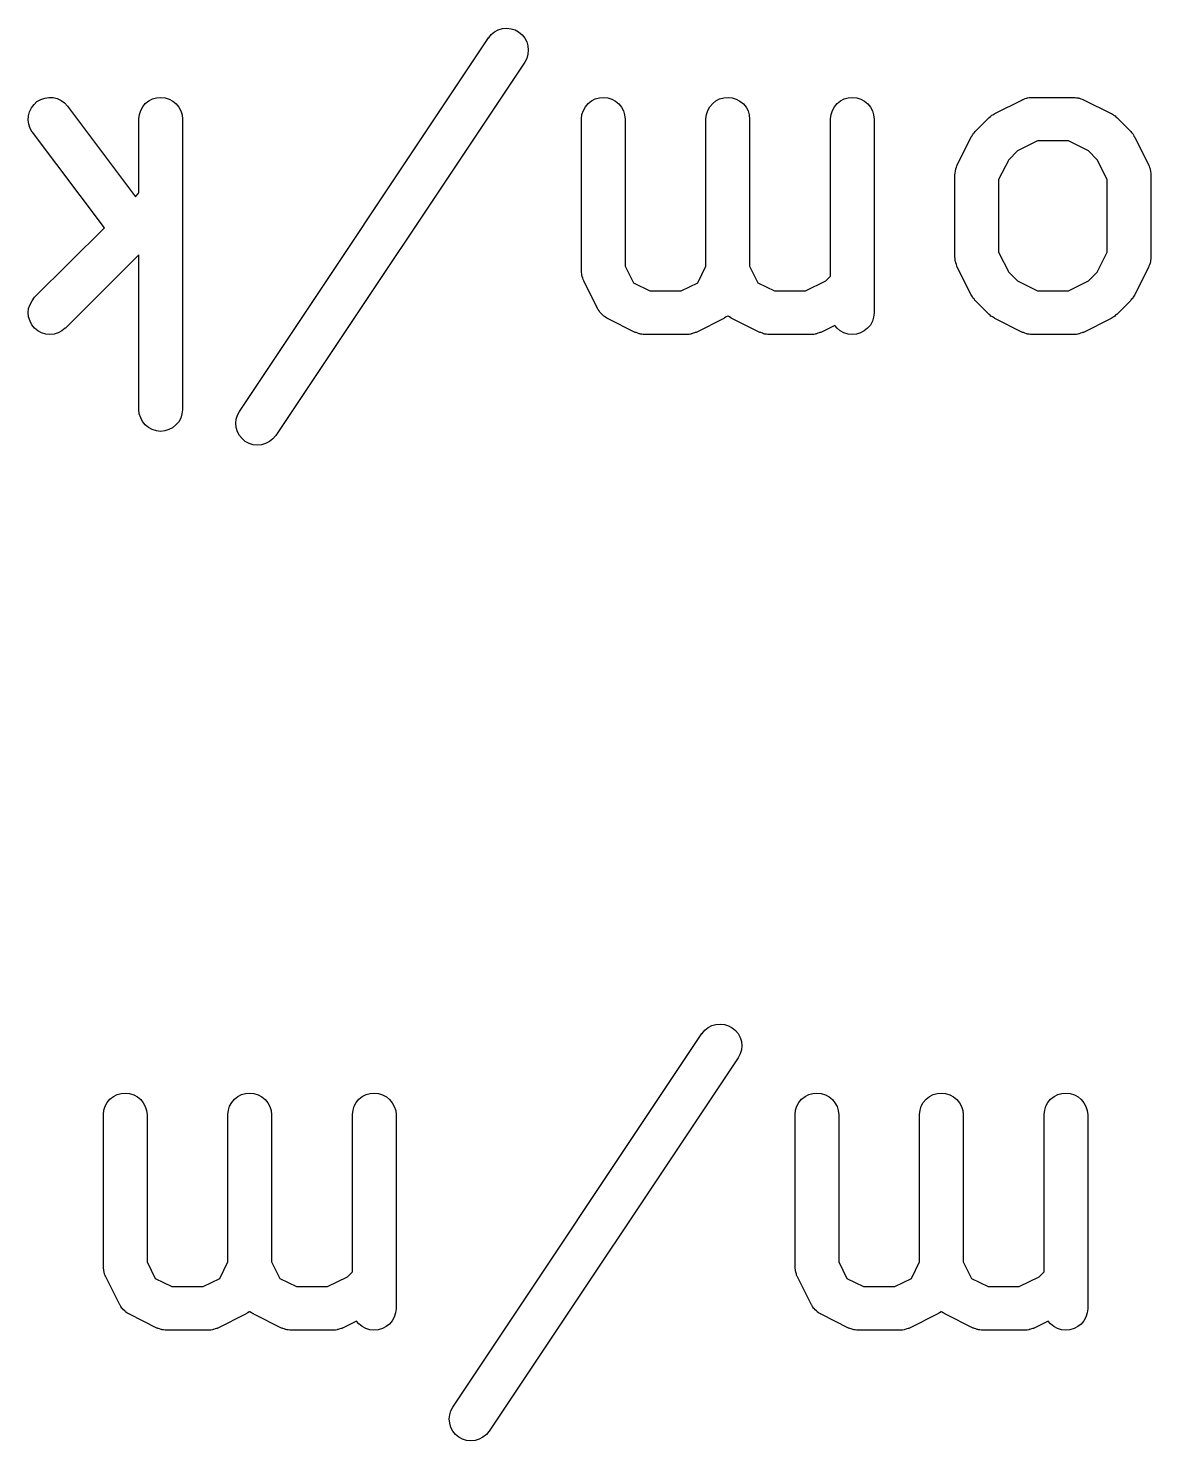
# Model space of a CAD drawing. Extents: x 78 to 209, y -131 to -41.
# Drawn here: x 122.942 to 126.806, y -104.378 to -99.514 of the extents above; entities that cross this region are included whole.
import ezdxf

# ---------------------------------------------------------------- set-up
doc = ezdxf.new("R2010")
doc.units = 0
doc.layers.add('BLACK', color=7, linetype='CONTINUOUS')

msp = doc.modelspace()

# ---------------------------------------------------------------- linework, layer by layer
at = {"layer": 'BLACK', "linetype": 'CONTINUOUS'}
for p, q in [((124.547, -99.5259), (124.56, -99.5191)), ((124.56, -99.5191), (124.574, -99.515)), ((124.574, -99.515), (124.589, -99.5137)), ((124.589, -99.5137), (124.604, -99.5153)), ((124.604, -99.5153), (124.618, -99.5196)), ((124.618, -99.5196), (124.63, -99.5266)), ((123.669, -100.833), (124.526, -99.5471)), ((124.526, -99.5471), (124.527, -99.5463)), ((124.527, -99.5463), (124.536, -99.5351)), ((124.536, -99.5351), (124.547, -99.5259)), ((124.63, -99.5266), (124.642, -99.536)), ((124.642, -99.536), (124.651, -99.5473)), ((124.651, -99.5473), (124.658, -99.5603)), ((124.658, -99.5603), (124.662, -99.5743)), ((124.658, -99.6174), (124.651, -99.6303)), ((124.662, -99.6034), (124.658, -99.6174)), ((124.662, -99.5743), (124.663, -99.5888)), ((124.663, -99.5888), (124.662, -99.6034)), ((124.651, -99.6303), (123.794, -100.916)), ((122.962, -99.7763), (122.972, -99.7665)), ((122.972, -99.7665), (122.985, -99.759)), ((122.985, -99.759), (122.999, -99.7541)), ((122.999, -99.7541), (123.013, -99.7519)), ((123.013, -99.7519), (123.028, -99.7526)), ((123.028, -99.7526), (123.042, -99.7561)), ((123.042, -99.7561), (123.055, -99.7623)), ((123.055, -99.7623), (123.067, -99.771)), ((123.345, -99.7732), (123.357, -99.7641)), ((123.357, -99.7641), (123.37, -99.7573)), ((123.37, -99.7573), (123.384, -99.7531)), ((123.384, -99.7531), (123.398, -99.7518)), ((123.398, -99.7518), (123.413, -99.7534)), ((123.413, -99.7534), (123.427, -99.7577)), ((123.427, -99.7577), (123.44, -99.7646)), ((123.44, -99.7646), (123.451, -99.774)), ((124.869, -99.7732), (124.881, -99.7641)), ((124.881, -99.7641), (124.894, -99.7573)), ((124.894, -99.7573), (124.908, -99.7531)), ((124.908, -99.7531), (124.922, -99.7518)), ((124.922, -99.7518), (124.937, -99.7534)), ((124.937, -99.7534), (124.951, -99.7577)), ((124.951, -99.7577), (124.964, -99.7646)), ((124.964, -99.7646), (124.975, -99.774)), ((125.298, -99.7732), (125.309, -99.7641)), ((125.309, -99.7641), (125.322, -99.7573)), ((125.322, -99.7573), (125.336, -99.7531)), ((125.336, -99.7531), (125.351, -99.7518)), ((125.351, -99.7518), (125.365, -99.7534)), ((125.365, -99.7534), (125.379, -99.7577)), ((125.379, -99.7577), (125.392, -99.7646)), ((125.392, -99.7646), (125.404, -99.774)), ((125.726, -99.7732), (125.738, -99.7641)), ((125.738, -99.7641), (125.751, -99.7573)), ((125.751, -99.7573), (125.765, -99.7531)), ((125.765, -99.7531), (125.779, -99.7518)), ((125.779, -99.7518), (125.794, -99.7534)), ((125.794, -99.7534), (125.808, -99.7577)), ((125.808, -99.7577), (125.821, -99.7646)), ((125.821, -99.7646), (125.832, -99.774)), ((126.269, -99.8074), (126.364, -99.7597)), ((126.364, -99.7597), (126.365, -99.7593)), ((126.365, -99.7593), (126.367, -99.7585)), ((126.367, -99.7585), (126.369, -99.7575)), ((126.369, -99.7575), (126.374, -99.756)), ((126.374, -99.756), (126.379, -99.7542)), ((126.379, -99.7542), (126.381, -99.7539)), ((126.381, -99.7539), (126.383, -99.7532)), ((126.383, -99.7532), (126.388, -99.7527)), ((126.388, -99.7527), (126.394, -99.7519)), ((126.394, -99.7519), (126.396, -99.752)), ((126.396, -99.752), (126.398, -99.7518)), ((126.398, -99.7518), (126.541, -99.7518)), ((126.541, -99.7518), (126.542, -99.7518)), ((126.542, -99.7518), (126.544, -99.7521)), ((126.544, -99.7521), (126.546, -99.752)), ((126.546, -99.752), (126.551, -99.7529)), ((126.551, -99.7529), (126.556, -99.7535)), ((126.556, -99.7535), (126.558, -99.7541)), ((126.558, -99.7541), (126.561, -99.7545)), ((126.561, -99.7545), (126.565, -99.7563)), ((126.565, -99.7563), (126.57, -99.7579)), ((126.57, -99.7579), (126.572, -99.7589)), ((126.572, -99.7589), (126.574, -99.7597)), ((126.574, -99.7597), (126.67, -99.8074)), ((122.942, -99.8301), (122.943, -99.8154)), ((122.943, -99.8154), (122.946, -99.8013)), ((122.946, -99.8013), (122.953, -99.788)), ((122.953, -99.788), (122.962, -99.7763)), ((123.067, -99.771), (123.077, -99.7818)), ((123.077, -99.7818), (123.311, -100.094)), ((123.323, -99.8258), (123.325, -99.8112)), ((123.325, -99.8112), (123.329, -99.7973)), ((123.329, -99.7973), (123.336, -99.7844)), ((123.336, -99.7844), (123.345, -99.7732)), ((123.451, -99.774), (123.46, -99.7853)), ((123.46, -99.7853), (123.467, -99.7982)), ((123.467, -99.7982), (123.472, -99.8123)), ((123.472, -99.8123), (123.473, -99.8268)), ((124.847, -99.8258), (124.848, -99.8112)), ((124.848, -99.8112), (124.853, -99.7973)), ((124.853, -99.7973), (124.86, -99.7844)), ((124.86, -99.7844), (124.869, -99.7732)), ((124.975, -99.774), (124.984, -99.7853)), ((124.984, -99.7853), (124.991, -99.7982)), ((124.991, -99.7982), (124.995, -99.8123)), ((124.995, -99.8123), (124.997, -99.8268)), ((125.275, -99.8258), (125.277, -99.8112)), ((125.277, -99.8112), (125.281, -99.7973)), ((125.281, -99.7973), (125.288, -99.7844)), ((125.288, -99.7844), (125.298, -99.7732)), ((125.404, -99.774), (125.413, -99.7853)), ((125.413, -99.7853), (125.42, -99.7982)), ((125.42, -99.7982), (125.424, -99.8123)), ((125.424, -99.8123), (125.425, -99.8268)), ((125.704, -99.8258), (125.706, -99.8112)), ((125.706, -99.8112), (125.71, -99.7973)), ((125.71, -99.7973), (125.717, -99.7844)), ((125.717, -99.7844), (125.726, -99.7732)), ((125.832, -99.774), (125.841, -99.7853)), ((125.841, -99.7853), (125.848, -99.7982)), ((125.848, -99.7982), (125.852, -99.8123)), ((125.852, -99.8123), (125.854, -99.8268)), ((126.254, -99.818), (126.257, -99.8151)), ((126.257, -99.8151), (126.259, -99.8135)), ((126.259, -99.8135), (126.262, -99.8115)), ((126.262, -99.8115), (126.266, -99.8096)), ((126.266, -99.8096), (126.269, -99.8074)), ((126.67, -99.8074), (126.671, -99.8078)), ((126.671, -99.8078), (126.674, -99.8101)), ((126.674, -99.8101), (126.678, -99.8121)), ((126.678, -99.8121), (126.68, -99.8141)), ((126.68, -99.8141), (126.683, -99.8158)), ((122.944, -99.8445), (122.942, -99.8301)), ((122.949, -99.8584), (122.944, -99.8445)), ((122.956, -99.871), (122.949, -99.8584)), ((123.323, -99.8268), (123.323, -99.8258)), ((123.323, -100.081), (123.323, -99.8268)), ((123.473, -99.8268), (123.473, -100.827)), ((124.847, -99.8268), (124.847, -99.8258)), ((124.847, -100.351), (124.847, -99.8268)), ((124.997, -99.8268), (124.997, -100.333)), ((125.275, -99.8268), (125.275, -99.8258)), ((125.275, -100.333), (125.275, -99.8268)), ((125.425, -99.8268), (125.425, -100.333)), ((125.704, -99.8268), (125.704, -99.8258)), ((125.704, -100.367), (125.704, -99.8268)), ((125.854, -99.8268), (125.854, -100.493)), ((126.202, -99.869), (126.25, -99.8214)), ((126.25, -99.8207), (126.254, -99.818)), ((126.25, -99.8214), (126.25, -99.8207)), ((126.683, -99.8158), (126.686, -99.8187)), ((126.686, -99.8187), (126.689, -99.8214)), ((126.689, -99.8214), (126.737, -99.869)), ((122.957, -99.8718), (122.956, -99.871)), ((123.204, -100.201), (122.957, -99.8718)), ((126.14, -99.9838), (126.188, -99.8885)), ((126.188, -99.8876), (126.191, -99.884)), ((126.188, -99.8885), (126.188, -99.8876)), ((126.191, -99.884), (126.193, -99.8803)), ((126.193, -99.8803), (126.195, -99.8779)), ((126.195, -99.8779), (126.196, -99.8753)), ((126.196, -99.8753), (126.199, -99.8723)), ((126.199, -99.8723), (126.202, -99.869)), ((126.416, -99.9018), (126.347, -99.9361)), ((126.523, -99.9018), (126.416, -99.9018)), ((126.592, -99.9361), (126.523, -99.9018)), ((126.737, -99.869), (126.737, -99.8698)), ((126.737, -99.8698), (126.74, -99.8731)), ((126.74, -99.8731), (126.743, -99.8761)), ((126.743, -99.8761), (126.745, -99.8788)), ((126.745, -99.8788), (126.747, -99.8812)), ((126.747, -99.8812), (126.748, -99.8849)), ((126.748, -99.8849), (126.751, -99.8885)), ((126.751, -99.8885), (126.798, -99.9838)), ((126.347, -99.9361), (126.317, -99.9665)), ((126.622, -99.9665), (126.592, -99.9361)), ((126.133, -100.012), (126.134, -100.007)), ((126.134, -100.002), (126.135, -99.9996)), ((126.134, -100.007), (126.134, -100.002)), ((126.135, -99.9974), (126.137, -99.9926)), ((126.135, -99.9996), (126.135, -99.9974)), ((126.137, -99.9926), (126.139, -99.9877)), ((126.139, -99.9877), (126.14, -99.9858)), ((126.14, -99.9858), (126.14, -99.9838)), ((126.317, -99.9665), (126.282, -100.035)), ((126.656, -100.035), (126.622, -99.9665)), ((126.798, -99.9838), (126.799, -99.9847)), ((126.799, -99.9847), (126.8, -99.9868)), ((126.8, -99.9868), (126.801, -99.9887)), ((126.801, -99.9887), (126.802, -99.9936)), ((126.802, -99.9936), (126.804, -99.9984)), ((126.804, -99.9984), (126.804, -100.001)), ((126.804, -100.001), (126.805, -100.003)), ((126.805, -100.003), (126.805, -100.008)), ((126.805, -100.008), (126.806, -100.013)), ((126.132, -100.016), (126.133, -100.014)), ((126.132, -100.017), (126.132, -100.016)), ((126.132, -100.303), (126.132, -100.017)), ((126.133, -100.014), (126.133, -100.012)), ((126.282, -100.035), (126.282, -100.285)), ((126.656, -100.285), (126.656, -100.035)), ((126.806, -100.013), (126.806, -100.015)), ((126.806, -100.015), (126.806, -100.017)), ((126.806, -100.017), (126.806, -100.303)), ((123.311, -100.094), (123.323, -100.081)), ((122.964, -100.44), (123.204, -100.201)), ((123.323, -100.294), (123.07, -100.547)), ((123.323, -100.827), (123.323, -100.294)), ((126.282, -100.285), (126.317, -100.354)), ((126.622, -100.354), (126.656, -100.285)), ((124.997, -100.333), (125.025, -100.39)), ((125.247, -100.39), (125.275, -100.333)), ((125.425, -100.333), (125.454, -100.39)), ((126.133, -100.305), (126.132, -100.303)), ((126.133, -100.307), (126.133, -100.305)), ((126.133, -100.312), (126.133, -100.307)), ((126.134, -100.318), (126.133, -100.312)), ((126.135, -100.32), (126.134, -100.318)), ((126.135, -100.322), (126.135, -100.32)), ((126.137, -100.327), (126.135, -100.322)), ((126.138, -100.332), (126.137, -100.327)), ((126.139, -100.334), (126.138, -100.332)), ((126.14, -100.336), (126.139, -100.334)), ((126.14, -100.337), (126.14, -100.336)), ((126.188, -100.432), (126.14, -100.337)), ((126.798, -100.337), (126.751, -100.432)), ((126.799, -100.334), (126.798, -100.337)), ((126.8, -100.333), (126.799, -100.334)), ((126.802, -100.328), (126.8, -100.333)), ((126.804, -100.323), (126.802, -100.328)), ((126.805, -100.319), (126.804, -100.321)), ((126.804, -100.321), (126.804, -100.323)), ((126.806, -100.308), (126.805, -100.314)), ((126.805, -100.314), (126.805, -100.319)), ((126.806, -100.303), (126.806, -100.304)), ((126.806, -100.304), (126.806, -100.306)), ((126.806, -100.306), (126.806, -100.308)), ((124.847, -100.353), (124.847, -100.351)), ((124.847, -100.355), (124.847, -100.353)), ((124.848, -100.36), (124.847, -100.355)), ((124.848, -100.365), (124.848, -100.36)), ((124.849, -100.367), (124.848, -100.365)), ((124.849, -100.369), (124.849, -100.367)), ((124.851, -100.374), (124.849, -100.369)), ((124.852, -100.379), (124.851, -100.374)), ((124.853, -100.381), (124.852, -100.379)), ((124.854, -100.383), (124.853, -100.381)), ((124.855, -100.384), (124.854, -100.383)), ((124.902, -100.479), (124.855, -100.384)), ((125.025, -100.39), (125.082, -100.418)), ((125.19, -100.418), (125.247, -100.39)), ((125.454, -100.39), (125.511, -100.418)), ((125.618, -100.418), (125.687, -100.384)), ((125.687, -100.384), (125.704, -100.367)), ((126.317, -100.354), (126.347, -100.384)), ((126.347, -100.384), (126.416, -100.418)), ((126.523, -100.418), (126.592, -100.384)), ((126.592, -100.384), (126.622, -100.354)), ((122.955, -100.452), (122.964, -100.44)), ((125.082, -100.418), (125.19, -100.418)), ((125.511, -100.418), (125.618, -100.418)), ((126.19, -100.435), (126.188, -100.432)), ((126.192, -100.439), (126.19, -100.435)), ((126.194, -100.442), (126.192, -100.439)), ((126.196, -100.444), (126.194, -100.442)), ((126.199, -100.447), (126.196, -100.444)), ((126.201, -100.451), (126.199, -100.447)), ((126.416, -100.418), (126.523, -100.418)), ((126.742, -100.445), (126.739, -100.448)), ((126.744, -100.442), (126.742, -100.445)), ((126.746, -100.44), (126.744, -100.442)), ((126.748, -100.436), (126.746, -100.44)), ((126.75, -100.433), (126.748, -100.436)), ((126.751, -100.432), (126.75, -100.433)), ((122.942, -100.493), (122.943, -100.479)), ((122.943, -100.508), (122.942, -100.493)), ((122.943, -100.479), (122.948, -100.465)), ((122.948, -100.465), (122.955, -100.452)), ((124.903, -100.481), (124.902, -100.479)), ((124.904, -100.482), (124.903, -100.481)), ((124.907, -100.487), (124.904, -100.482)), ((124.91, -100.492), (124.907, -100.487)), ((124.911, -100.493), (124.91, -100.492)), ((124.912, -100.494), (124.911, -100.493)), ((124.916, -100.498), (124.912, -100.494)), ((125.854, -100.495), (125.852, -100.509)), ((125.854, -100.493), (125.854, -100.495)), ((126.202, -100.451), (126.201, -100.451)), ((126.25, -100.499), (126.202, -100.451)), ((126.737, -100.451), (126.689, -100.499)), ((126.739, -100.448), (126.737, -100.451)), ((122.948, -100.522), (122.943, -100.508)), ((122.954, -100.535), (122.948, -100.522)), ((122.964, -100.546), (122.954, -100.535)), ((124.92, -100.502), (124.916, -100.498)), ((124.921, -100.503), (124.92, -100.502)), ((124.923, -100.505), (124.921, -100.503)), ((124.927, -100.508), (124.923, -100.505)), ((124.932, -100.511), (124.927, -100.508)), ((124.934, -100.512), (124.932, -100.511)), ((124.935, -100.512), (124.934, -100.512)), ((124.936, -100.513), (124.935, -100.512)), ((125.031, -100.561), (124.936, -100.513)), ((125.336, -100.513), (125.241, -100.561)), ((125.338, -100.512), (125.336, -100.513)), ((125.339, -100.511), (125.338, -100.512)), ((125.344, -100.508), (125.339, -100.511)), ((125.349, -100.505), (125.344, -100.508)), ((125.35, -100.504), (125.349, -100.505)), ((125.351, -100.505), (125.35, -100.504)), ((125.35, -100.504), (125.35, -100.504)), ((125.356, -100.508), (125.351, -100.505)), ((125.361, -100.511), (125.356, -100.508)), ((125.362, -100.512), (125.361, -100.511)), ((125.363, -100.512), (125.362, -100.512)), ((125.364, -100.513), (125.363, -100.512)), ((125.46, -100.561), (125.364, -100.513)), ((125.718, -100.537), (125.67, -100.561)), ((125.726, -100.546), (125.718, -100.537)), ((125.841, -100.536), (125.831, -100.547)), ((125.848, -100.523), (125.841, -100.536)), ((125.852, -100.509), (125.848, -100.523)), ((126.253, -100.502), (126.25, -100.499)), ((126.256, -100.505), (126.253, -100.502)), ((126.259, -100.506), (126.256, -100.505)), ((126.261, -100.508), (126.259, -100.506)), ((126.265, -100.51), (126.261, -100.508)), ((126.268, -100.512), (126.265, -100.51)), ((126.269, -100.513), (126.268, -100.512)), ((126.364, -100.561), (126.269, -100.513)), ((126.67, -100.513), (126.574, -100.561)), ((126.673, -100.511), (126.67, -100.513)), ((126.677, -100.509), (126.673, -100.511)), ((126.679, -100.507), (126.677, -100.509)), ((126.682, -100.505), (126.679, -100.507)), ((126.685, -100.502), (126.682, -100.505)), ((126.688, -100.5), (126.685, -100.502)), ((126.689, -100.499), (126.688, -100.5)), ((122.975, -100.556), (122.964, -100.546)), ((122.988, -100.563), (122.975, -100.556)), ((123.002, -100.567), (122.988, -100.563)), ((123.016, -100.568), (123.002, -100.567)), ((123.031, -100.567), (123.016, -100.568)), ((123.045, -100.563), (123.031, -100.567)), ((123.058, -100.556), (123.045, -100.563)), ((123.069, -100.547), (123.058, -100.556)), ((123.07, -100.547), (123.069, -100.547)), ((125.033, -100.561), (125.031, -100.561)), ((125.035, -100.562), (125.033, -100.561)), ((125.04, -100.564), (125.035, -100.562)), ((125.045, -100.566), (125.04, -100.564)), ((125.047, -100.566), (125.045, -100.566)), ((125.049, -100.567), (125.047, -100.566)), ((125.054, -100.567), (125.049, -100.567)), ((125.059, -100.568), (125.054, -100.567)), ((125.061, -100.568), (125.059, -100.568)), ((125.064, -100.568), (125.061, -100.568)), ((125.065, -100.568), (125.064, -100.568)), ((125.207, -100.568), (125.065, -100.568)), ((125.21, -100.568), (125.207, -100.568)), ((125.212, -100.568), (125.21, -100.568)), ((125.217, -100.568), (125.212, -100.568)), ((125.222, -100.567), (125.217, -100.568)), ((125.224, -100.566), (125.222, -100.567)), ((125.226, -100.566), (125.224, -100.566)), ((125.231, -100.564), (125.226, -100.566)), ((125.236, -100.563), (125.231, -100.564)), ((125.238, -100.562), (125.236, -100.563)), ((125.24, -100.561), (125.238, -100.562)), ((125.241, -100.561), (125.24, -100.561)), ((125.462, -100.561), (125.46, -100.561)), ((125.464, -100.562), (125.462, -100.561)), ((125.469, -100.564), (125.464, -100.562)), ((125.473, -100.566), (125.469, -100.564)), ((125.475, -100.566), (125.473, -100.566)), ((125.478, -100.567), (125.475, -100.566)), ((125.483, -100.567), (125.478, -100.567)), ((125.488, -100.568), (125.483, -100.567)), ((125.49, -100.568), (125.488, -100.568)), ((125.492, -100.568), (125.49, -100.568)), ((125.493, -100.568), (125.492, -100.568)), ((125.636, -100.568), (125.493, -100.568)), ((125.638, -100.568), (125.636, -100.568)), ((125.64, -100.568), (125.638, -100.568)), ((125.646, -100.568), (125.64, -100.568)), ((125.651, -100.567), (125.646, -100.568)), ((125.653, -100.566), (125.651, -100.567)), ((125.655, -100.566), (125.653, -100.566)), ((125.66, -100.564), (125.655, -100.566)), ((125.665, -100.563), (125.66, -100.564)), ((125.667, -100.562), (125.665, -100.563)), ((125.669, -100.561), (125.667, -100.562)), ((125.67, -100.561), (125.669, -100.561)), ((125.737, -100.556), (125.726, -100.546)), ((125.75, -100.563), (125.737, -100.556)), ((125.764, -100.567), (125.75, -100.563)), ((125.778, -100.568), (125.764, -100.567)), ((125.793, -100.567), (125.778, -100.568)), ((125.807, -100.563), (125.793, -100.567)), ((125.82, -100.556), (125.807, -100.563)), ((125.831, -100.547), (125.82, -100.556)), ((126.366, -100.561), (126.364, -100.561)), ((126.368, -100.562), (126.366, -100.561)), ((126.373, -100.564), (126.368, -100.562)), ((126.378, -100.566), (126.373, -100.564)), ((126.38, -100.566), (126.378, -100.566)), ((126.382, -100.567), (126.38, -100.566)), ((126.387, -100.567), (126.382, -100.567)), ((126.392, -100.568), (126.387, -100.567)), ((126.395, -100.568), (126.392, -100.568)), ((126.397, -100.568), (126.395, -100.568)), ((126.398, -100.568), (126.397, -100.568)), ((126.541, -100.568), (126.398, -100.568)), ((126.543, -100.568), (126.541, -100.568)), ((126.545, -100.568), (126.543, -100.568)), ((126.55, -100.568), (126.545, -100.568)), ((126.555, -100.567), (126.55, -100.568)), ((126.557, -100.566), (126.555, -100.567)), ((126.56, -100.566), (126.557, -100.566)), ((126.564, -100.564), (126.56, -100.566)), ((126.569, -100.563), (126.564, -100.564)), ((126.571, -100.562), (126.569, -100.563)), ((126.573, -100.561), (126.571, -100.562)), ((126.574, -100.561), (126.573, -100.561)), ((123.324, -100.841), (123.323, -100.827)), ((123.473, -100.828), (123.471, -100.842)), ((123.473, -100.827), (123.473, -100.828)), ((123.662, -100.846), (123.669, -100.833)), ((123.329, -100.855), (123.324, -100.841)), ((123.335, -100.868), (123.329, -100.855)), ((123.345, -100.88), (123.335, -100.868)), ((123.356, -100.889), (123.345, -100.88)), ((123.45, -100.88), (123.439, -100.89)), ((123.46, -100.869), (123.45, -100.88)), ((123.467, -100.856), (123.46, -100.869)), ((123.471, -100.842), (123.467, -100.856)), ((123.656, -100.874), (123.658, -100.86)), ((123.658, -100.889), (123.656, -100.874)), ((123.658, -100.86), (123.662, -100.846)), ((123.369, -100.896), (123.356, -100.889)), ((123.383, -100.9), (123.369, -100.896)), ((123.397, -100.902), (123.383, -100.9)), ((123.412, -100.9), (123.397, -100.902)), ((123.426, -100.896), (123.412, -100.9)), ((123.439, -100.89), (123.426, -100.896)), ((123.662, -100.903), (123.658, -100.889)), ((123.669, -100.916), (123.662, -100.903)), ((123.678, -100.927), (123.669, -100.916)), ((123.689, -100.937), (123.678, -100.927)), ((123.784, -100.928), (123.772, -100.937)), ((123.793, -100.917), (123.784, -100.928)), ((123.794, -100.916), (123.793, -100.917)), ((123.702, -100.944), (123.689, -100.937)), ((123.716, -100.948), (123.702, -100.944)), ((123.731, -100.949), (123.716, -100.948)), ((123.745, -100.948), (123.731, -100.949)), ((123.759, -100.944), (123.745, -100.948)), ((123.772, -100.937), (123.759, -100.944)), ((124.404, -104.262), (125.261, -102.976)), ((125.261, -102.976), (125.262, -102.975)), ((125.262, -102.975), (125.271, -102.964)), ((125.271, -102.964), (125.282, -102.955)), ((125.282, -102.955), (125.295, -102.948)), ((125.295, -102.948), (125.309, -102.944)), ((125.309, -102.944), (125.324, -102.943)), ((125.324, -102.943), (125.339, -102.944)), ((125.339, -102.944), (125.353, -102.949)), ((125.353, -102.949), (125.365, -102.956)), ((125.365, -102.956), (125.377, -102.965)), ((125.377, -102.965), (125.386, -102.976)), ((125.386, -102.976), (125.393, -102.989)), ((125.393, -102.989), (125.397, -103.003)), ((125.397, -103.003), (125.398, -103.018)), ((125.398, -103.018), (125.397, -103.032)), ((125.386, -103.059), (124.529, -104.345)), ((125.393, -103.046), (125.386, -103.059)), ((125.397, -103.032), (125.393, -103.046)), ((123.207, -103.226), (123.214, -103.213)), ((123.214, -103.213), (123.223, -103.202)), ((123.223, -103.202), (123.235, -103.193)), ((123.235, -103.193), (123.248, -103.186)), ((123.248, -103.186), (123.262, -103.182)), ((123.262, -103.182), (123.276, -103.181)), ((123.276, -103.181), (123.291, -103.182)), ((123.291, -103.182), (123.305, -103.187)), ((123.305, -103.187), (123.318, -103.194)), ((123.318, -103.194), (123.329, -103.203)), ((123.329, -103.203), (123.338, -103.214)), ((123.338, -103.214), (123.345, -103.227)), ((123.635, -103.226), (123.643, -103.213)), ((123.643, -103.213), (123.652, -103.202)), ((123.652, -103.202), (123.663, -103.193)), ((123.663, -103.193), (123.676, -103.186)), ((123.676, -103.186), (123.69, -103.182)), ((123.69, -103.182), (123.705, -103.181)), ((123.705, -103.181), (123.719, -103.182)), ((123.719, -103.182), (123.733, -103.187)), ((123.733, -103.187), (123.746, -103.194)), ((123.746, -103.194), (123.758, -103.203)), ((123.758, -103.203), (123.767, -103.214)), ((123.767, -103.214), (123.774, -103.227)), ((124.064, -103.226), (124.071, -103.213)), ((124.071, -103.213), (124.08, -103.202)), ((124.08, -103.202), (124.092, -103.193)), ((124.092, -103.193), (124.105, -103.186)), ((124.105, -103.186), (124.119, -103.182)), ((124.119, -103.182), (124.133, -103.181)), ((124.133, -103.181), (124.148, -103.182)), ((124.148, -103.182), (124.162, -103.187)), ((124.162, -103.187), (124.175, -103.194)), ((124.175, -103.194), (124.186, -103.203)), ((124.186, -103.203), (124.195, -103.214)), ((124.195, -103.214), (124.202, -103.227)), ((125.588, -103.226), (125.595, -103.213)), ((125.595, -103.213), (125.604, -103.202)), ((125.604, -103.202), (125.616, -103.193)), ((125.616, -103.193), (125.629, -103.186)), ((125.629, -103.186), (125.643, -103.182)), ((125.643, -103.182), (125.657, -103.181)), ((125.657, -103.181), (125.672, -103.182)), ((125.672, -103.182), (125.686, -103.187)), ((125.686, -103.187), (125.699, -103.194)), ((125.699, -103.194), (125.71, -103.203)), ((125.71, -103.203), (125.719, -103.214)), ((125.719, -103.214), (125.726, -103.227)), ((126.016, -103.226), (126.023, -103.213)), ((126.023, -103.213), (126.033, -103.202)), ((126.033, -103.202), (126.044, -103.193)), ((126.044, -103.193), (126.057, -103.186)), ((126.057, -103.186), (126.071, -103.182)), ((126.071, -103.182), (126.086, -103.181)), ((126.086, -103.181), (126.1, -103.182)), ((126.1, -103.182), (126.114, -103.187)), ((126.114, -103.187), (126.127, -103.194)), ((126.127, -103.194), (126.139, -103.203)), ((126.139, -103.203), (126.148, -103.214)), ((126.148, -103.214), (126.155, -103.227)), ((126.445, -103.226), (126.452, -103.213)), ((126.452, -103.213), (126.461, -103.202)), ((126.461, -103.202), (126.473, -103.193)), ((126.473, -103.193), (126.486, -103.186)), ((126.486, -103.186), (126.5, -103.182)), ((126.5, -103.182), (126.514, -103.181)), ((126.514, -103.181), (126.529, -103.182)), ((126.529, -103.182), (126.543, -103.187)), ((126.543, -103.187), (126.556, -103.194)), ((126.556, -103.194), (126.567, -103.203)), ((126.567, -103.203), (126.576, -103.214)), ((126.576, -103.214), (126.583, -103.227)), ((123.201, -103.255), (123.202, -103.24)), ((123.201, -103.256), (123.201, -103.255)), ((123.201, -103.78), (123.201, -103.256)), ((123.202, -103.24), (123.207, -103.226)), ((123.345, -103.227), (123.349, -103.241)), ((123.349, -103.241), (123.351, -103.256)), ((123.351, -103.256), (123.351, -103.762)), ((123.629, -103.255), (123.631, -103.24)), ((123.629, -103.256), (123.629, -103.255)), ((123.629, -103.762), (123.629, -103.256)), ((123.631, -103.24), (123.635, -103.226)), ((123.774, -103.227), (123.778, -103.241)), ((123.778, -103.241), (123.779, -103.256)), ((123.779, -103.256), (123.779, -103.762)), ((124.058, -103.255), (124.06, -103.24)), ((124.058, -103.256), (124.058, -103.255)), ((124.058, -103.796), (124.058, -103.256)), ((124.06, -103.24), (124.064, -103.226)), ((124.202, -103.227), (124.207, -103.241)), ((124.207, -103.241), (124.208, -103.256)), ((124.208, -103.256), (124.208, -103.922)), ((125.582, -103.255), (125.583, -103.24)), ((125.582, -103.256), (125.582, -103.255)), ((125.582, -103.78), (125.582, -103.256)), ((125.583, -103.24), (125.588, -103.226)), ((125.726, -103.227), (125.73, -103.241)), ((125.73, -103.241), (125.732, -103.256)), ((125.732, -103.256), (125.732, -103.762)), ((126.01, -103.255), (126.012, -103.24)), ((126.01, -103.256), (126.01, -103.255)), ((126.01, -103.762), (126.01, -103.256)), ((126.012, -103.24), (126.016, -103.226)), ((126.155, -103.227), (126.159, -103.241)), ((126.159, -103.241), (126.16, -103.256)), ((126.16, -103.256), (126.16, -103.762)), ((126.439, -103.255), (126.441, -103.24)), ((126.439, -103.256), (126.439, -103.255)), ((126.439, -103.796), (126.439, -103.256)), ((126.441, -103.24), (126.445, -103.226)), ((126.583, -103.227), (126.587, -103.241)), ((126.587, -103.241), (126.589, -103.256)), ((126.589, -103.256), (126.589, -103.922)), ((123.201, -103.782), (123.201, -103.78)), ((123.201, -103.784), (123.201, -103.782)), ((123.202, -103.789), (123.201, -103.784)), ((123.202, -103.794), (123.202, -103.789)), ((123.203, -103.796), (123.202, -103.794)), ((123.203, -103.798), (123.203, -103.796)), ((123.205, -103.803), (123.203, -103.798)), ((123.206, -103.808), (123.205, -103.803)), ((123.351, -103.762), (123.379, -103.819)), ((123.601, -103.819), (123.629, -103.762)), ((123.779, -103.762), (123.808, -103.819)), ((124.041, -103.813), (124.058, -103.796)), ((125.582, -103.782), (125.582, -103.78)), ((125.582, -103.784), (125.582, -103.782)), ((125.583, -103.789), (125.582, -103.784)), ((125.583, -103.794), (125.583, -103.789)), ((125.584, -103.796), (125.583, -103.794)), ((125.584, -103.798), (125.584, -103.796)), ((125.586, -103.803), (125.584, -103.798)), ((125.587, -103.808), (125.586, -103.803)), ((125.732, -103.762), (125.76, -103.819)), ((125.982, -103.819), (126.01, -103.762)), ((126.16, -103.762), (126.189, -103.819)), ((126.422, -103.813), (126.439, -103.796)), ((123.208, -103.81), (123.206, -103.808)), ((123.208, -103.812), (123.208, -103.81)), ((123.209, -103.813), (123.208, -103.812)), ((123.256, -103.908), (123.209, -103.813)), ((123.379, -103.819), (123.436, -103.847)), ((123.436, -103.847), (123.544, -103.847)), ((123.544, -103.847), (123.601, -103.819)), ((123.808, -103.819), (123.865, -103.847)), ((123.865, -103.847), (123.972, -103.847)), ((123.972, -103.847), (124.041, -103.813)), ((125.588, -103.81), (125.587, -103.808)), ((125.589, -103.812), (125.588, -103.81)), ((125.59, -103.813), (125.589, -103.812)), ((125.637, -103.908), (125.59, -103.813)), ((125.76, -103.819), (125.817, -103.847)), ((125.817, -103.847), (125.925, -103.847)), ((125.925, -103.847), (125.982, -103.819)), ((126.189, -103.819), (126.246, -103.847)), ((126.246, -103.847), (126.353, -103.847)), ((126.353, -103.847), (126.422, -103.813)), ((123.257, -103.91), (123.256, -103.908)), ((123.258, -103.911), (123.257, -103.91)), ((123.261, -103.916), (123.258, -103.911)), ((123.264, -103.921), (123.261, -103.916)), ((123.265, -103.922), (123.264, -103.921)), ((123.266, -103.923), (123.265, -103.922)), ((123.27, -103.927), (123.266, -103.923)), ((123.274, -103.931), (123.27, -103.927)), ((123.276, -103.932), (123.274, -103.931)), ((123.277, -103.934), (123.276, -103.932)), ((123.281, -103.937), (123.277, -103.934)), ((123.286, -103.94), (123.281, -103.937)), ((123.288, -103.941), (123.286, -103.94)), ((123.289, -103.941), (123.288, -103.941)), ((123.29, -103.942), (123.289, -103.941)), ((123.385, -103.99), (123.29, -103.942)), ((123.69, -103.942), (123.595, -103.99)), ((123.692, -103.941), (123.69, -103.942)), ((123.693, -103.94), (123.692, -103.941)), ((123.698, -103.937), (123.693, -103.94)), ((123.703, -103.934), (123.698, -103.937)), ((123.704, -103.933), (123.703, -103.934)), ((123.705, -103.934), (123.704, -103.933)), ((123.704, -103.933), (123.704, -103.933)), ((123.71, -103.937), (123.705, -103.934)), ((123.715, -103.94), (123.71, -103.937)), ((123.716, -103.941), (123.715, -103.94)), ((123.718, -103.941), (123.716, -103.941)), ((123.718, -103.942), (123.718, -103.941)), ((123.814, -103.99), (123.718, -103.942)), ((124.206, -103.938), (124.202, -103.952)), ((124.208, -103.924), (124.206, -103.938)), ((124.208, -103.922), (124.208, -103.924)), ((125.638, -103.91), (125.637, -103.908)), ((125.639, -103.911), (125.638, -103.91)), ((125.642, -103.916), (125.639, -103.911)), ((125.645, -103.921), (125.642, -103.916)), ((125.646, -103.922), (125.645, -103.921)), ((125.647, -103.923), (125.646, -103.922)), ((125.651, -103.927), (125.647, -103.923)), ((125.655, -103.931), (125.651, -103.927)), ((125.656, -103.932), (125.655, -103.931)), ((125.658, -103.934), (125.656, -103.932)), ((125.662, -103.937), (125.658, -103.934)), ((125.667, -103.94), (125.662, -103.937)), ((125.669, -103.941), (125.667, -103.94)), ((125.67, -103.941), (125.669, -103.941)), ((125.671, -103.942), (125.67, -103.941)), ((125.766, -103.99), (125.671, -103.942)), ((126.071, -103.942), (125.976, -103.99)), ((126.073, -103.941), (126.071, -103.942)), ((126.074, -103.94), (126.073, -103.941)), ((126.079, -103.937), (126.074, -103.94)), ((126.084, -103.934), (126.079, -103.937)), ((126.085, -103.933), (126.084, -103.934)), ((126.086, -103.934), (126.085, -103.933)), ((126.085, -103.933), (126.085, -103.933)), ((126.091, -103.937), (126.086, -103.934)), ((126.096, -103.94), (126.091, -103.937)), ((126.097, -103.941), (126.096, -103.94)), ((126.098, -103.941), (126.097, -103.941)), ((126.099, -103.942), (126.098, -103.941)), ((126.195, -103.99), (126.099, -103.942)), ((126.587, -103.938), (126.583, -103.952)), ((126.589, -103.924), (126.587, -103.938)), ((126.589, -103.922), (126.589, -103.924)), ((123.387, -103.99), (123.385, -103.99)), ((123.389, -103.991), (123.387, -103.99)), ((123.394, -103.993), (123.389, -103.991)), ((123.399, -103.995), (123.394, -103.993)), ((123.401, -103.995), (123.399, -103.995)), ((123.403, -103.996), (123.401, -103.995)), ((123.408, -103.996), (123.403, -103.996)), ((123.413, -103.997), (123.408, -103.996)), ((123.415, -103.997), (123.413, -103.997)), ((123.418, -103.997), (123.415, -103.997)), ((123.419, -103.997), (123.418, -103.997)), ((123.562, -103.997), (123.419, -103.997)), ((123.564, -103.997), (123.562, -103.997)), ((123.566, -103.997), (123.564, -103.997)), ((123.571, -103.997), (123.566, -103.997)), ((123.576, -103.996), (123.571, -103.997)), ((123.578, -103.995), (123.576, -103.996)), ((123.58, -103.995), (123.578, -103.995)), ((123.585, -103.993), (123.58, -103.995)), ((123.59, -103.992), (123.585, -103.993)), ((123.592, -103.991), (123.59, -103.992)), ((123.594, -103.99), (123.592, -103.991)), ((123.595, -103.99), (123.594, -103.99)), ((123.816, -103.99), (123.814, -103.99)), ((123.818, -103.991), (123.816, -103.99)), ((123.823, -103.993), (123.818, -103.991)), ((123.827, -103.995), (123.823, -103.993)), ((123.83, -103.995), (123.827, -103.995)), ((123.832, -103.996), (123.83, -103.995)), ((123.837, -103.996), (123.832, -103.996)), ((123.842, -103.997), (123.837, -103.996)), ((123.844, -103.997), (123.842, -103.997)), ((123.846, -103.997), (123.844, -103.997)), ((123.847, -103.997), (123.846, -103.997)), ((123.99, -103.997), (123.847, -103.997)), ((123.992, -103.997), (123.99, -103.997)), ((123.995, -103.997), (123.992, -103.997)), ((124, -103.997), (123.995, -103.997)), ((124.005, -103.996), (124, -103.997)), ((124.007, -103.995), (124.005, -103.996)), ((124.009, -103.995), (124.007, -103.995)), ((124.014, -103.993), (124.009, -103.995)), ((124.019, -103.992), (124.014, -103.993)), ((124.021, -103.991), (124.019, -103.992)), ((124.023, -103.99), (124.021, -103.991)), ((124.024, -103.99), (124.023, -103.99)), ((124.072, -103.966), (124.024, -103.99)), ((124.08, -103.975), (124.072, -103.966)), ((124.091, -103.985), (124.08, -103.975)), ((124.104, -103.992), (124.091, -103.985)), ((124.118, -103.996), (124.104, -103.992)), ((124.132, -103.997), (124.118, -103.996)), ((124.147, -103.996), (124.132, -103.997)), ((124.161, -103.992), (124.147, -103.996)), ((124.174, -103.985), (124.161, -103.992)), ((124.185, -103.976), (124.174, -103.985)), ((124.195, -103.965), (124.185, -103.976)), ((124.202, -103.952), (124.195, -103.965)), ((125.768, -103.99), (125.766, -103.99)), ((125.77, -103.991), (125.768, -103.99)), ((125.775, -103.993), (125.77, -103.991)), ((125.78, -103.995), (125.775, -103.993)), ((125.782, -103.995), (125.78, -103.995)), ((125.784, -103.996), (125.782, -103.995)), ((125.789, -103.996), (125.784, -103.996)), ((125.794, -103.997), (125.789, -103.996)), ((125.796, -103.997), (125.794, -103.997)), ((125.799, -103.997), (125.796, -103.997)), ((125.8, -103.997), (125.799, -103.997)), ((125.942, -103.997), (125.8, -103.997)), ((125.945, -103.997), (125.942, -103.997)), ((125.947, -103.997), (125.945, -103.997)), ((125.952, -103.997), (125.947, -103.997)), ((125.957, -103.996), (125.952, -103.997)), ((125.959, -103.995), (125.957, -103.996)), ((125.961, -103.995), (125.959, -103.995)), ((125.966, -103.993), (125.961, -103.995)), ((125.971, -103.992), (125.966, -103.993)), ((125.973, -103.991), (125.971, -103.992)), ((125.975, -103.99), (125.973, -103.991)), ((125.976, -103.99), (125.975, -103.99)), ((126.197, -103.99), (126.195, -103.99)), ((126.199, -103.991), (126.197, -103.99)), ((126.204, -103.993), (126.199, -103.991)), ((126.208, -103.995), (126.204, -103.993)), ((126.211, -103.995), (126.208, -103.995)), ((126.213, -103.996), (126.211, -103.995)), ((126.218, -103.996), (126.213, -103.996)), ((126.223, -103.997), (126.218, -103.996)), ((126.225, -103.997), (126.223, -103.997)), ((126.227, -103.997), (126.225, -103.997)), ((126.228, -103.997), (126.227, -103.997)), ((126.371, -103.997), (126.228, -103.997)), ((126.373, -103.997), (126.371, -103.997)), ((126.375, -103.997), (126.373, -103.997)), ((126.381, -103.997), (126.375, -103.997)), ((126.386, -103.996), (126.381, -103.997)), ((126.388, -103.995), (126.386, -103.996)), ((126.39, -103.995), (126.388, -103.995)), ((126.395, -103.993), (126.39, -103.995)), ((126.4, -103.992), (126.395, -103.993)), ((126.402, -103.991), (126.4, -103.992)), ((126.404, -103.99), (126.402, -103.991)), ((126.405, -103.99), (126.404, -103.99)), ((126.453, -103.966), (126.405, -103.99)), ((126.461, -103.975), (126.453, -103.966)), ((126.472, -103.985), (126.461, -103.975)), ((126.485, -103.992), (126.472, -103.985)), ((126.499, -103.996), (126.485, -103.992)), ((126.513, -103.997), (126.499, -103.996)), ((126.528, -103.996), (126.513, -103.997)), ((126.542, -103.992), (126.528, -103.996)), ((126.555, -103.985), (126.542, -103.992)), ((126.566, -103.976), (126.555, -103.985)), ((126.576, -103.965), (126.566, -103.976)), ((126.583, -103.952), (126.576, -103.965)), ((124.391, -104.303), (124.393, -104.289)), ((124.393, -104.289), (124.397, -104.275)), ((124.397, -104.275), (124.404, -104.262)), ((124.393, -104.318), (124.391, -104.303)), ((124.397, -104.332), (124.393, -104.318)), ((124.404, -104.345), (124.397, -104.332)), ((124.413, -104.356), (124.404, -104.345)), ((124.424, -104.366), (124.413, -104.356)), ((124.437, -104.373), (124.424, -104.366)), ((124.451, -104.377), (124.437, -104.373)), ((124.466, -104.378), (124.451, -104.377)), ((124.48, -104.377), (124.466, -104.378)), ((124.494, -104.373), (124.48, -104.377)), ((124.507, -104.366), (124.494, -104.373)), ((124.519, -104.357), (124.507, -104.366)), ((124.528, -104.346), (124.519, -104.357)), ((124.529, -104.345), (124.528, -104.346))]:
    msp.add_line(p, q, dxfattribs=at)

doc.saveas('drawing.dxf')
